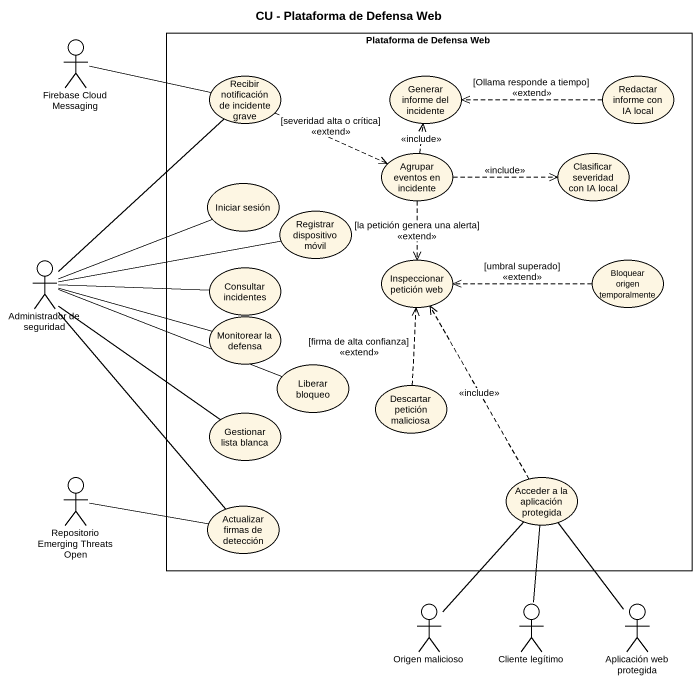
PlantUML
@startuml
title CU - Plataforma de Defensa Web
rectangle "Plataforma de Defensa Web" as Plataforma_de_Defensa_Web {
  usecase "Recibir notificación de incidente grave" as Recibir_notificación_de
  usecase "Generar informe del incidente" as Generar_informe_del
  usecase "Redactar informe con IA local" as Redactar_informe_con_IA
  usecase "Agrupar eventos en incidente" as Agrupar_eventos_en_incidente
  usecase "Clasificar severidad con IA local" as Clasificar_severidad_con_IA
  usecase "Iniciar sesión" as Iniciar_sesión
  usecase "Registrar dispositivo móvil" as Registrar_dispositivo_móvil
  usecase "Consultar incidentes" as Consultar_incidentes
  usecase "Inspeccionar petición web" as Inspeccionar_petición_web
  usecase "Bloquear origen temporalmente" as Bloquear_origen
  usecase "Monitorear la defensa" as Monitorear_la_defensa
  usecase "Liberar bloqueo" as Liberar_bloqueo
  usecase "Descartar petición maliciosa" as Descartar_petición_maliciosa
  usecase "Gestionar lista blanca" as Gestionar_lista_blanca
  usecase "Acceder a la aplicación protegida" as Acceder_a_la_aplicación
  usecase "Actualizar firmas de detección" as Actualizar_firmas_de
}
actor "Firebase Cloud Messaging" as Firebase_Cloud_Messaging
actor "Administrador de seguridad" as Administrador_de_seguridad
actor "Repositorio Emerging Threats Open" as Repositorio_Emerging
actor "Origen malicioso" as Origen_malicioso
actor "Cliente legítimo" as Cliente_legítimo
actor "Aplicación web protegida" as Aplicación_web_protegida
Firebase_Cloud_Messaging -right- Recibir_notificación_de
Recibir_notificación_de .right.> Agrupar_eventos_en_incidente : [severidad alta o crítica]\n<<extend>>
Redactar_informe_con_IA .left.> Generar_informe_del : [Ollama responde a tiempo]\n<<extend>>
Agrupar_eventos_en_incidente .up.> Generar_informe_del : <<include>>
Agrupar_eventos_en_incidente .right.> Clasificar_severidad_con_IA : <<include>>
Agrupar_eventos_en_incidente ..> Inspeccionar_petición_web : [la petición genera una alerta]\n<<extend>>
Administrador_de_seguridad -up- Recibir_notificación_de
Administrador_de_seguridad -right- Iniciar_sesión
Administrador_de_seguridad -right- Registrar_dispositivo_móvil
Administrador_de_seguridad -right- Consultar_incidentes
Administrador_de_seguridad -right- Monitorear_la_defensa
Administrador_de_seguridad -right- Liberar_bloqueo
Administrador_de_seguridad -- Gestionar_lista_blanca
Administrador_de_seguridad -- Actualizar_firmas_de
Bloquear_origen .left.> Inspeccionar_petición_web : [umbral superado]\n<<extend>>
Descartar_petición_maliciosa .up.> Inspeccionar_petición_web : [firma de alta confianza]\n<<extend>>
Repositorio_Emerging -right- Actualizar_firmas_de
Acceder_a_la_aplicación .up.> Inspeccionar_petición_web : <<include>>
Origen_malicioso -up- Acceder_a_la_aplicación
Cliente_legítimo -up- Acceder_a_la_aplicación
Aplicación_web_protegida -up- Acceder_a_la_aplicación
@enduml
